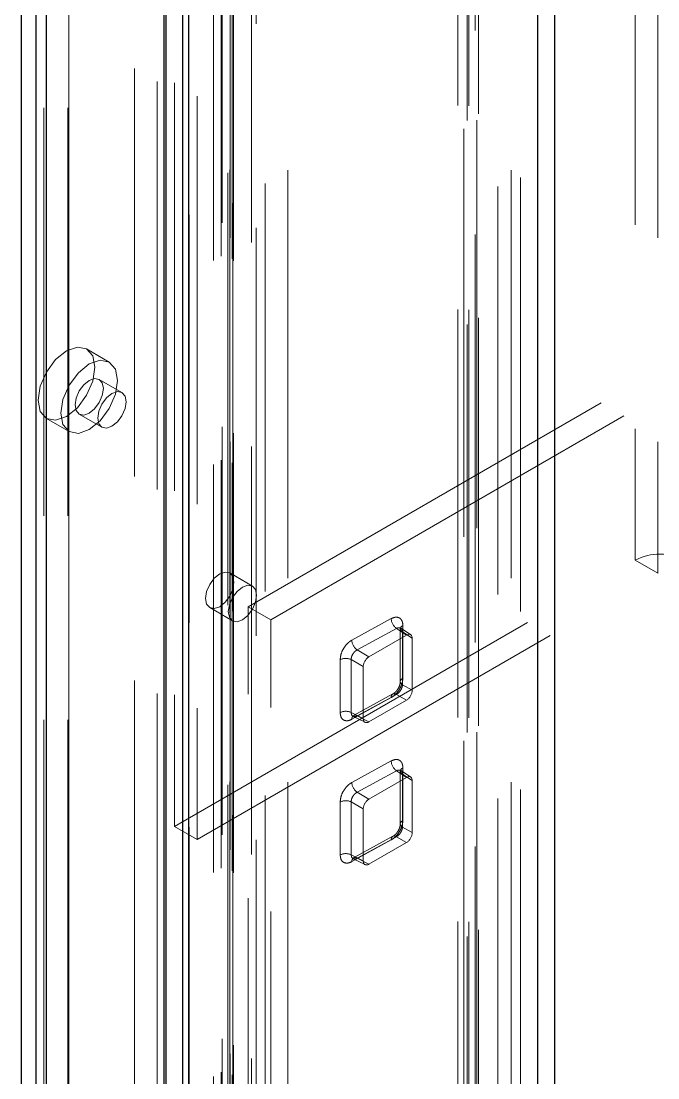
# Model space of a CAD drawing. Header units: millimetres. Extents: x 108 to 5832, y 144 to 4056.
# Drawn here: x 4050.6 to 4090.3, y 3292.1 to 3357.9 of the extents above; entities that cross this region are included whole.
import ezdxf

# ---------------------------------------------------------------- set-up
doc = ezdxf.new("R2010")
doc.units = ezdxf.units.MM
doc.header["$LTSCALE"] = 20
doc.linetypes.add('HIDDEN', pattern=[1.905, 1.27, -0.635])

msp = doc.modelspace()

# ---------------------------------------------------------------- linework, layer by layer
at = {"color": 1, "linetype": 'HIDDEN', "lineweight": 18}
for p, q in [((4081.752, 3170.379), (4081.752, 3692.965)), ((4081.166, 3691.523), (4081.166, 3169.562)), ((4081.752, 3168.746), (4081.752, 3691.332)), ((4080.337, 3690.515), (4080.337, 3171.195)), ((4078.923, 3611.324), (4078.923, 3170.379)), ((4057.71, 3583.564), (4057.71, 3088.74)), ((4059.124, 3582.747), (4059.124, 3087.924)), ((4052.195, 3582.013), (4052.195, 3083.923)), ((4052.053, 3581.115), (4052.053, 3082.217)), ((4053.55, 3581.115), (4053.55, 3083.025)), ((4053.609, 3083.107), (4053.609, 3581.197)), ((4053.609, 3581.033), (4053.609, 3082.943)), ((4077.839, 3276.447), (4077.839, 3466.211)), ((4078.537, 3276.442), (4078.537, 3466.206)), ((4078.216, 3465.494), (4078.216, 3275.565)), ((4079.035, 3466.035), (4079.035, 3276.038)), ((4079.135, 3275.933), (4079.135, 3465.697)), ((4078.428, 3275.525), (4078.428, 3465.289)), ((4063.155, 3269.157), (4063.155, 3463.493)), ((4063.645, 3462.951), (4063.645, 3268.614)), ((4063.862, 3268.748), (4063.862, 3463.085)), ((4067.256, 3462.922), (4067.256, 3266.952)), ((4063.511, 3462.754), (4063.511, 3268.417)), ((4063.657, 3268.213), (4063.657, 3462.55)), ((4065.842, 3462.105), (4065.842, 3266.136)), ((4059.653, 3266.911), (4059.653, 3461.248)), ((4063.097, 3267.076), (4063.097, 3461.249)), ((4063.513, 3461.245), (4063.513, 3267.072)), ((4063.791, 3266.911), (4063.791, 3461.085)), ((4063.835, 3460.872), (4063.835, 3266.699)), ((4063.879, 3266.789), (4063.879, 3460.962)), ((4062.624, 3266.809), (4062.624, 3460.738)), ((4063.644, 3460.762), (4063.644, 3266.586)), ((4061.106, 3460.138), (4061.106, 3266.004)), ((4065.276, 3459.329), (4065.276, 3269.565)), ((4064.993, 3267.932), (4064.993, 3457.86)), ((4088.893, 3446.833), (4088.893, 3324.352)), ((4090.308, 3446.016), (4090.308, 3323.535)), ((4060.185, 3430.26), (4060.185, 3307.778)), ((4061.599, 3429.443), (4061.599, 3306.962)), ((4083.88, 3273.94), (4083.88, 3425.49)), ((4064.781, 3321.453), (4121.35, 3354.11)), ((4066.195, 3320.637), (4122.764, 3353.293)), ((4056.132, 3336.684), (4054.717, 3337.501)), ((4056.921, 3334.785), (4055.507, 3335.602)), ((4054.257, 3333.437), (4055.671, 3332.62)), ((4052.218, 3333.17), (4053.632, 3332.354)), ((4060.185, 3307.778), (4088.893, 3324.352)), ((4090.308, 3323.535), (4088.893, 3324.352)), ((4061.599, 3306.962), (4090.308, 3323.535)), ((4065.053, 3322.74), (4063.638, 3323.557)), ((4062.388, 3321.392), (4063.803, 3320.575)), ((4064.781, 3239.799), (4064.781, 3321.453)), ((4066.195, 3320.637), (4064.781, 3321.453)), ((4066.195, 3238.983), (4066.195, 3320.637)), ((4073.694, 3320.71), (4071.242, 3319.369)), ((4074.026, 3320.099), (4071.574, 3318.758)), ((4074.65, 3319.687), (4074.026, 3320.099)), ((4074.263, 3320.081), (4074.263, 3316.794)), ((4074.908, 3319.707), (4074.268, 3320.13)), ((4074.419, 3317.003), (4074.419, 3320.29)), ((4074.65, 3319.687), (4072.307, 3318.335)), ((4075.003, 3319.483), (4074.397, 3319.884)), ((4074.397, 3316.597), (4074.397, 3319.884)), ((4075.003, 3316.247), (4075.003, 3319.483)), ((4072.307, 3318.335), (4071.574, 3318.758)), ((4070.516, 3318.156), (4070.516, 3314.861)), ((4071.954, 3317.723), (4071.201, 3318.158)), ((4071.201, 3318.158), (4071.201, 3314.863)), ((4071.954, 3317.723), (4071.954, 3314.487)), ((4075.003, 3316.247), (4074.397, 3316.597)), ((4071.242, 3314.444), (4073.694, 3315.79)), ((4073.798, 3316.019), (4071.346, 3314.673)), ((4071.574, 3314.649), (4074.026, 3315.995)), ((4072.307, 3314.283), (4074.65, 3315.635)), ((4074.65, 3315.635), (4074.026, 3315.995)), ((4071.954, 3314.487), (4071.201, 3314.863)), ((4071.201, 3314.863), (4071.226, 3314.723)), ((4071.292, 3314.64), (4072.066, 3314.254)), ((4071.574, 3314.649), (4072.307, 3314.283)), ((4073.694, 3311.85), (4071.242, 3310.509)), ((4074.026, 3311.24), (4071.574, 3309.899)), ((4074.65, 3310.828), (4074.026, 3311.24)), ((4074.263, 3311.221), (4074.263, 3307.935)), ((4074.908, 3310.847), (4074.268, 3311.27)), ((4075.003, 3310.624), (4074.397, 3311.024)), ((4074.397, 3307.738), (4074.397, 3311.024)), ((4074.419, 3308.144), (4074.419, 3311.43)), ((4074.65, 3310.828), (4072.307, 3309.476)), ((4075.003, 3307.388), (4075.003, 3310.624)), ((4072.307, 3309.476), (4071.574, 3309.899)), ((4070.516, 3309.296), (4070.516, 3306.002)), ((4071.201, 3309.298), (4071.954, 3308.864)), ((4071.201, 3309.298), (4071.201, 3306.004)), ((4071.954, 3308.864), (4071.954, 3305.628)), ((4061.599, 3306.962), (4060.185, 3307.778)), ((4075.003, 3307.388), (4074.397, 3307.738)), ((4071.242, 3305.584), (4073.694, 3306.93)), ((4073.798, 3307.159), (4071.346, 3305.813)), ((4071.574, 3305.79), (4074.026, 3307.136)), ((4074.65, 3306.776), (4074.026, 3307.136)), ((4072.307, 3305.424), (4074.65, 3306.776)), ((4071.954, 3305.628), (4071.201, 3306.004)), ((4071.201, 3306.004), (4071.226, 3305.863)), ((4071.292, 3305.781), (4072.066, 3305.394)), ((4072.307, 3305.424), (4071.574, 3305.79))]:
    msp.add_line(p, q, dxfattribs=at)
at = {"color": 7, "linetype": 'Continuous', "lineweight": 25}
for p, q in [((4050.639, 3593.363), (4050.639, 3074.043)), ((4051.55, 3581.115), (4051.55, 3083.025)), ((4052.195, 3580.217), (4052.195, 3082.127)), ((4059.525, 3461.055), (4059.525, 3266.718)), ((4059.671, 3266.514), (4059.671, 3460.851)), ((4060.689, 3460.182), (4060.689, 3266.008)), ((4061.069, 3459.84), (4061.069, 3265.911)), ((4082.812, 3427.323), (4082.812, 3273.324)), ((4082.819, 3273.328), (4082.819, 3427.319)), ((4083.873, 3425.486), (4083.873, 3273.936))]:
    msp.add_line(p, q, dxfattribs=at)
at = {"color": 1, "linetype": 'HIDDEN', "lineweight": 18, "flags": 128}
for points in [[(4051.7, 3334.315), (4051.834, 3335.174), (4052.217, 3336.057), (4052.791, 3336.831), (4053.467, 3337.377), (4054.144, 3337.612), (4054.717, 3337.501), (4055.101, 3337.06), (4055.235, 3336.356), (4055.101, 3335.497), (4054.717, 3334.614), (4054.144, 3333.84), (4053.467, 3333.294), (4052.791, 3333.059), (4052.217, 3333.17), (4051.834, 3333.612), (4051.7, 3334.315)], [(4053.114, 3333.499), (4053.248, 3334.358), (4053.632, 3335.241), (4054.205, 3336.015), (4054.882, 3336.561), (4055.558, 3336.796), (4056.132, 3336.684), (4056.515, 3336.243), (4056.649, 3335.54), (4056.515, 3334.681), (4056.132, 3333.797), (4055.558, 3333.024), (4054.882, 3332.478), (4054.205, 3332.243), (4053.632, 3332.354), (4053.248, 3332.795), (4053.114, 3333.499)], [(4053.998, 3334.009), (4054.065, 3334.438), (4054.257, 3334.88), (4054.543, 3335.267), (4054.882, 3335.54), (4055.22, 3335.657), (4055.507, 3335.602), (4055.698, 3335.381), (4055.766, 3335.029), (4055.698, 3334.6), (4055.507, 3334.158), (4055.22, 3333.771), (4054.882, 3333.498), (4054.543, 3333.381), (4054.257, 3333.437), (4054.065, 3333.657), (4053.998, 3334.009)], [(4057.18, 3334.213), (4057.112, 3334.565), (4056.921, 3334.785), (4056.634, 3334.841), (4056.296, 3334.723), (4055.958, 3334.45), (4055.671, 3334.064), (4055.479, 3333.622), (4055.412, 3333.192), (4055.479, 3332.841), (4055.671, 3332.62), (4055.958, 3332.565), (4056.296, 3332.682), (4056.634, 3332.955), (4056.921, 3333.342), (4057.112, 3333.783), (4057.18, 3334.213)], [(4062.129, 3321.964), (4062.197, 3322.393), (4062.388, 3322.835), (4062.675, 3323.222), (4063.013, 3323.495), (4063.352, 3323.612), (4063.638, 3323.557), (4063.83, 3323.336), (4063.897, 3322.984), (4063.83, 3322.555), (4063.638, 3322.113), (4063.352, 3321.726), (4063.013, 3321.453), (4062.675, 3321.336), (4062.388, 3321.392), (4062.197, 3321.612), (4062.129, 3321.964)], [(4063.544, 3321.147), (4063.611, 3321.577), (4063.803, 3322.019), (4064.089, 3322.405), (4064.428, 3322.678), (4064.766, 3322.796), (4065.053, 3322.74), (4065.244, 3322.52), (4065.312, 3322.168), (4065.244, 3321.739), (4065.053, 3321.297), (4064.766, 3320.91), (4064.428, 3320.637), (4064.089, 3320.519), (4063.803, 3320.575), (4063.611, 3320.796), (4063.544, 3321.147)], [(4074.419, 3320.29), (4074.355, 3320.247), (4074.307, 3320.198), (4074.276, 3320.145), (4074.263, 3320.089), (4074.27, 3320.033), (4074.295, 3319.979), (4074.338, 3319.928), (4074.397, 3319.884)], [(4074.419, 3317.003), (4074.355, 3316.961), (4074.307, 3316.912), (4074.276, 3316.859), (4074.263, 3316.803), (4074.27, 3316.747), (4074.295, 3316.692), (4074.338, 3316.642), (4074.397, 3316.597)], [(4073.694, 3315.79), (4073.701, 3315.864), (4073.719, 3315.927), (4073.75, 3315.978), (4073.791, 3316.014), (4073.841, 3316.035), (4073.898, 3316.038), (4073.961, 3316.025), (4074.026, 3315.995)], [(4071.574, 3314.649), (4071.508, 3314.679), (4071.446, 3314.692), (4071.388, 3314.689), (4071.338, 3314.668), (4071.297, 3314.632), (4071.267, 3314.581), (4071.248, 3314.518), (4071.242, 3314.444)], [(4074.419, 3311.43), (4074.355, 3311.388), (4074.307, 3311.339), (4074.276, 3311.286), (4074.263, 3311.23), (4074.27, 3311.174), (4074.295, 3311.119), (4074.338, 3311.069), (4074.397, 3311.024)], [(4074.419, 3308.144), (4074.355, 3308.101), (4074.307, 3308.052), (4074.276, 3307.999), (4074.263, 3307.943), (4074.27, 3307.887), (4074.295, 3307.833), (4074.338, 3307.782), (4074.397, 3307.738)], [(4073.694, 3306.93), (4073.701, 3307.004), (4073.719, 3307.068), (4073.75, 3307.119), (4073.791, 3307.155), (4073.841, 3307.175), (4073.898, 3307.179), (4073.961, 3307.166), (4074.026, 3307.136)], [(4071.242, 3305.584), (4071.248, 3305.658), (4071.267, 3305.722), (4071.297, 3305.773), (4071.338, 3305.809), (4071.388, 3305.829), (4071.446, 3305.833), (4071.508, 3305.82), (4071.574, 3305.79)]]:
    msp.add_lwpolyline(points, dxfattribs=at)
at = {"color": 1, "linetype": 'HIDDEN', "lineweight": 18}
for centre, radius, start, end in [((4090.449, 3321.349), 3.382, 62.61138, 117.38862), ((4074.484, 3320.744), 0.79, 182.46022, 234.60927), ((4072.031, 3319.403), 0.79, 182.45979, 234.60969), ((4070.86, 3317.461), 0.775, 63.92687, 116.36204), ((4070.86, 3314.167), 0.775, 63.92687, 116.36204), ((4074.484, 3311.884), 0.79, 182.45671, 234.61277), ((4072.031, 3310.543), 0.79, 182.45629, 234.61319), ((4070.86, 3308.602), 0.775, 63.92687, 116.36204), ((4070.86, 3305.307), 0.775, 63.92687, 116.36204)]:
    msp.add_arc(centre, radius, start, end, dxfattribs=at)
for centre, major_axis, ratio, start_param, end_param in [((4074.649, 3319.279), (0.25, 0.434), 0.576679, 5.498315, 7.067893), ((4072.308, 3317.927), (0.25, 0.433), 0.578085, 0.785926, 2.355504), ((4074.649, 3316.044), (0.25, 0.433), 0.578085, 3.927518, 5.497097), ((4072.308, 3314.692), (0.25, 0.434), 0.576679, 2.356722, 3.926301), ((4074.649, 3310.419), (0.25, 0.434), 0.576679, 5.498315, 7.067893), ((4072.308, 3309.067), (0.25, 0.433), 0.578085, 0.785926, 2.355504), ((4074.649, 3307.184), (0.25, 0.433), 0.578085, 3.927518, 5.497097), ((4072.308, 3305.832), (0.25, 0.434), 0.576679, 2.356722, 3.926301)]:
    msp.add_ellipse(centre, major_axis=major_axis, ratio=ratio, start_param=start_param, end_param=end_param, dxfattribs=at)
for points, knots in [([(4074.419, 3320.29), (4074.416, 3320.347), (4074.409, 3320.462), (4074.357, 3320.598), (4074.281, 3320.704), (4074.153, 3320.791), (4073.955, 3320.822), (4073.779, 3320.746), (4073.694, 3320.71)], [0, 0, 0, 0, 0.13852, 0.276887, 0.406223, 0.536241, 0.776831, 1, 1, 1, 1]), ([(4074.397, 3319.884), (4074.395, 3319.914), (4074.39, 3319.973), (4074.361, 3320.044), (4074.32, 3320.096), (4074.254, 3320.14), (4074.154, 3320.156), (4074.068, 3320.118), (4074.026, 3320.099)], [0, 0, 0, 0, 0.143377, 0.281488, 0.414352, 0.542179, 0.781224, 1, 1, 1, 1]), ([(4071.242, 3319.369), (4071.192, 3319.338), (4071.092, 3319.277), (4070.905, 3319.105), (4070.705, 3318.839), (4070.547, 3318.48), (4070.526, 3318.263), (4070.516, 3318.156)], [0, 0, 0, 0, 0.131809, 0.263344, 0.517234, 0.762471, 1, 1, 1, 1]), ([(4071.574, 3318.758), (4071.547, 3318.744), (4071.494, 3318.715), (4071.399, 3318.634), (4071.297, 3318.508), (4071.214, 3318.33), (4071.205, 3318.215), (4071.201, 3318.158)], [0, 0, 0, 0, 0.1354782, 0.2643921, 0.5011782, 0.7484563, 1, 1, 1, 1]), ([(4073.694, 3315.79), (4073.779, 3315.846), (4073.955, 3315.963), (4074.152, 3316.21), (4074.281, 3316.438), (4074.357, 3316.627), (4074.409, 3316.821), (4074.416, 3316.942), (4074.419, 3317.003)], [0, 0, 0, 0, 0.223051, 0.463695, 0.593042, 0.723034, 0.861106, 1, 1, 1, 1]), ([(4074.263, 3316.798), (4074.256, 3316.727), (4074.242, 3316.583), (4074.151, 3316.387), (4074.056, 3316.247), (4073.974, 3316.152), (4073.885, 3316.072), (4073.824, 3316.035), (4073.793, 3316.016)], [0, 0, 0, 0, 0.248259, 0.49761, 0.623177, 0.748866, 0.874481, 1, 1, 1, 1]), ([(4074.026, 3315.995), (4074.068, 3316.023), (4074.154, 3316.081), (4074.254, 3316.201), (4074.32, 3316.314), (4074.361, 3316.408), (4074.39, 3316.505), (4074.395, 3316.566), (4074.397, 3316.597)], [0, 0, 0, 0, 0.218756, 0.457825, 0.585535, 0.718523, 0.856629, 1, 1, 1, 1]), ([(4070.516, 3314.861), (4070.526, 3314.765), (4070.546, 3314.57), (4070.706, 3314.385), (4070.905, 3314.339), (4071.093, 3314.372), (4071.192, 3314.42), (4071.242, 3314.444)], [0, 0, 0, 0, 0.2378405, 0.4836916, 0.7372407, 0.8681535, 1, 1, 1, 1]), ([(4071.226, 3314.723), (4071.249, 3314.689), (4071.294, 3314.622), (4071.399, 3314.602), (4071.494, 3314.615), (4071.547, 3314.638), (4071.574, 3314.649)], [0, 0, 0, 0, 0.33035, 0.646754, 0.818942, 1, 1, 1, 1]), ([(4074.419, 3311.43), (4074.416, 3311.487), (4074.409, 3311.602), (4074.358, 3311.738), (4074.281, 3311.843), (4074.153, 3311.931), (4073.956, 3311.963), (4073.779, 3311.887), (4073.694, 3311.85)], [0, 0, 0, 0, 0.138094, 0.276059, 0.405249, 0.535168, 0.775975, 1, 1, 1, 1]), ([(4074.397, 3311.024), (4074.395, 3311.054), (4074.39, 3311.113), (4074.361, 3311.184), (4074.32, 3311.237), (4074.254, 3311.281), (4074.154, 3311.296), (4074.068, 3311.258), (4074.026, 3311.24)], [0, 0, 0, 0, 0.1433583, 0.2814514, 0.414428, 0.5422382, 0.7812523, 1, 1, 1, 1]), ([(4071.242, 3310.509), (4071.192, 3310.479), (4071.092, 3310.417), (4070.95, 3310.287), (4070.822, 3310.136), (4070.678, 3309.918), (4070.547, 3309.62), (4070.526, 3309.403), (4070.516, 3309.296)], [0, 0, 0, 0, 0.1318738, 0.2634684, 0.3906921, 0.5184963, 0.7632718, 1, 1, 1, 1]), ([(4071.574, 3309.899), (4071.547, 3309.884), (4071.494, 3309.855), (4071.399, 3309.774), (4071.298, 3309.649), (4071.214, 3309.47), (4071.205, 3309.356), (4071.201, 3309.298)], [0, 0, 0, 0, 0.135503, 0.26438, 0.501269, 0.748438, 1, 1, 1, 1]), ([(4073.694, 3306.93), (4073.78, 3306.987), (4073.957, 3307.105), (4074.155, 3307.355), (4074.282, 3307.582), (4074.358, 3307.77), (4074.409, 3307.963), (4074.416, 3308.083), (4074.419, 3308.144)], [0, 0, 0, 0, 0.2253086, 0.4666456, 0.5956311, 0.7252259, 0.8622089, 1, 1, 1, 1]), ([(4074.263, 3307.938), (4074.256, 3307.867), (4074.242, 3307.723), (4074.151, 3307.527), (4074.056, 3307.387), (4073.974, 3307.293), (4073.885, 3307.213), (4073.824, 3307.175), (4073.794, 3307.157)], [0, 0, 0, 0, 0.248207, 0.497567, 0.623196, 0.748822, 0.874477, 1, 1, 1, 1]), ([(4074.026, 3307.136), (4074.068, 3307.164), (4074.154, 3307.221), (4074.254, 3307.342), (4074.32, 3307.455), (4074.361, 3307.548), (4074.39, 3307.646), (4074.395, 3307.707), (4074.397, 3307.738)], [0, 0, 0, 0, 0.218744, 0.457829, 0.585659, 0.718656, 0.856771, 1, 1, 1, 1]), ([(4070.516, 3306.002), (4070.526, 3305.906), (4070.546, 3305.71), (4070.706, 3305.526), (4070.905, 3305.479), (4071.093, 3305.512), (4071.192, 3305.56), (4071.242, 3305.584)], [0, 0, 0, 0, 0.237854, 0.483655, 0.737218, 0.868138, 1, 1, 1, 1]), ([(4071.226, 3305.863), (4071.249, 3305.829), (4071.294, 3305.763), (4071.399, 3305.743), (4071.494, 3305.756), (4071.547, 3305.778), (4071.574, 3305.79)], [0, 0, 0, 0, 0.330213, 0.646761, 0.818904, 1, 1, 1, 1])]:
    msp.add_open_spline(points, degree=3, knots=knots, dxfattribs=at)

doc.saveas('drawing.dxf')
